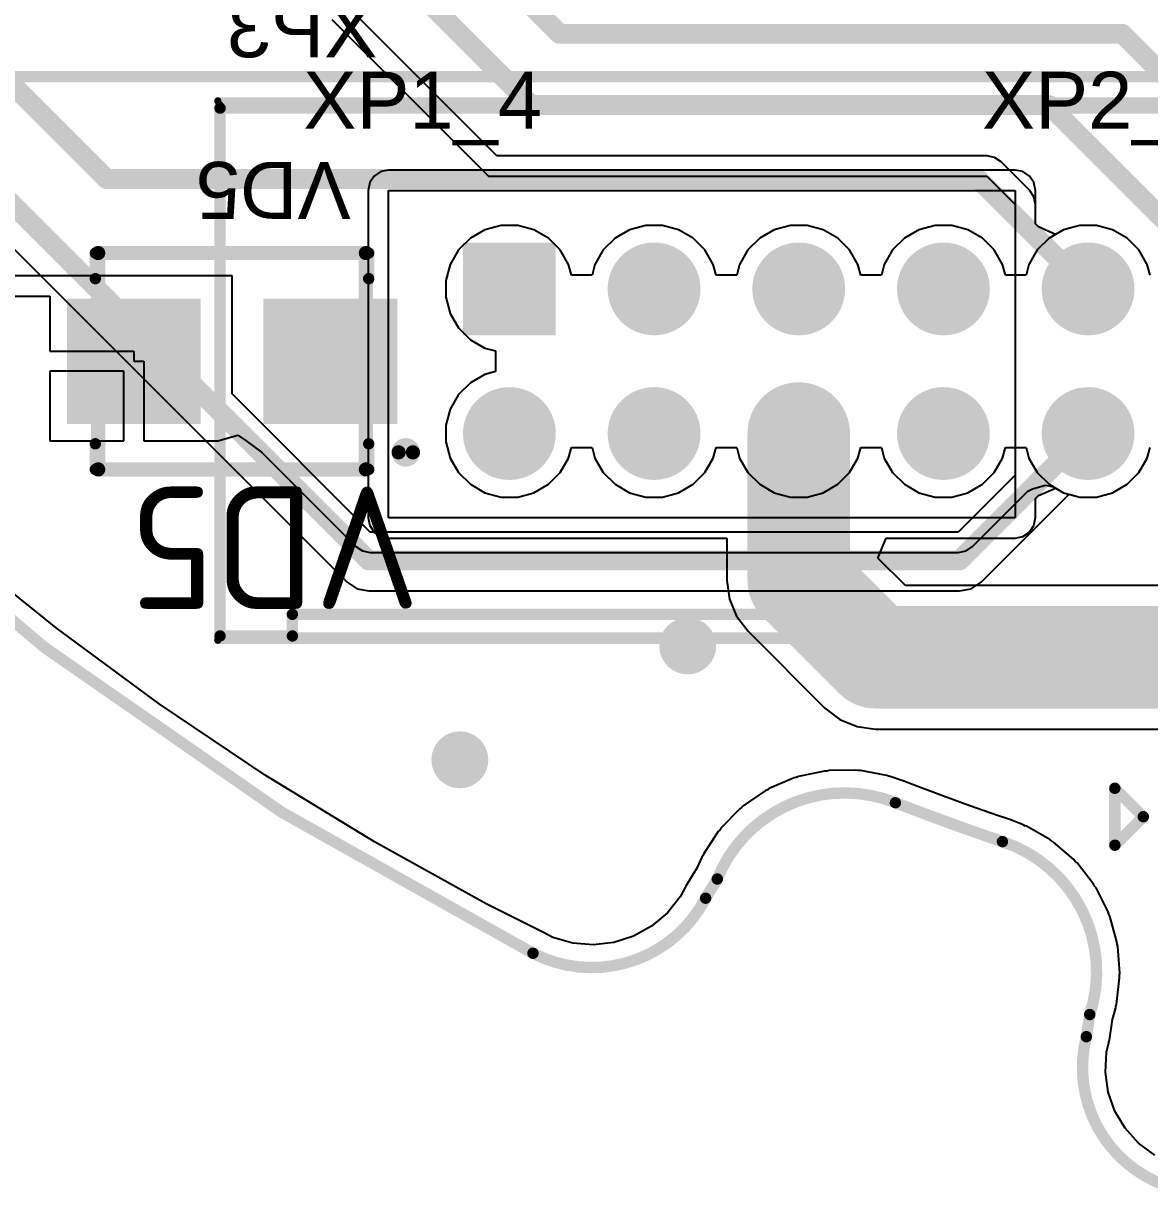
# Model space of a CAD drawing. Header units: inches. Extents: x 0 to 106, y 0 to 106.
# Drawn here: x 20.34 to 40.11, y 1.36 to 21.93 of the extents above; entities that cross this region are included whole.
import ezdxf

# ---------------------------------------------------------------- set-up
doc = ezdxf.new("R2010")
doc.units = ezdxf.units.IN
for name, color, linetype in [('Board Shape', 56, 'Continuous'), ('Bottom Layer', 5, 'Continuous'), ('Bottom Overlay', 54, 'Continuous'), ('Bottom Solder', 6, 'Continuous'), ('Layer 1', 16, 'Continuous'), ('Layer 2', 76, 'Continuous'), ('Mechanical 13', 56, 'Continuous'), ('Mechanical 15', 56, 'Continuous'), ('Multi-Layer', 9, 'Continuous'), ('Pad Holes', 156, 'Continuous'), ('Top Layer', 1, 'Continuous'), ('Top Overlay', 2, 'Continuous'), ('Top Paste', 8, 'Continuous'), ('Top Solder', 216, 'Continuous'), ('Via Holes', 16, 'Continuous')]:
    doc.layers.add(name, color=color, linetype=linetype)
doc.styles.add('Arial', font='', dxfattribs={"height": 0.2})
doc.styles.add('GOST type B', font='', dxfattribs={"height": 0.2})
doc.styles.get('Arial').set_extended_font_data('Arial')
doc.styles.get('GOST type B').set_extended_font_data('GOST type B')

# ---------------------------------------------------------------- blocks, each defined once
blk = doc.blocks.new('DCDC_SAUVC26_B_197')
at = {"layer": 'Mechanical 13'}
blk.add_lwpolyline([(35, -67, 0.2, 0.2, 0), (35, 0, 0.2, 0.2, 0)], format="xyseb", dxfattribs=at)
blk = doc.blocks.new('SMB_212')
at = {"layer": 'Top Layer'}
for points in [[(-2.85, -1.05), (-2.85, 1.05), (-0.6, 1.05), (-0.6, -1.05)], [(0.6, -1.05), (0.6, 1.05), (2.85, 1.05), (2.85, -1.05)]]:
    blk.add_hatch(color=1, dxfattribs=at).paths.add_polyline_path(points)
at = {"layer": 'Top Paste'}
for points in [[(-2.85, -1.05), (-2.85, 1.05), (-0.6, 1.05), (-0.6, -1.05)], [(0.6, -1.05), (0.6, 1.05), (2.85, 1.05), (2.85, -1.05)]]:
    blk.add_hatch(color=8, dxfattribs=at).paths.add_polyline_path(points)
at = {"layer": 'Top Solder'}
for points in [[(-2.9, -1.1), (-2.9, 1.1), (-0.55, 1.1), (-0.55, -1.1)], [(0.55, -1.1), (0.55, 1.1), (2.9, 1.1), (2.9, -1.1)]]:
    blk.add_hatch(color=216, dxfattribs=at).paths.add_polyline_path(points)
at = {"layer": 'Mechanical 13'}
for points in [[(2.35, 1.9, 0.25, 0.25, 0), (-2.35, 1.9, 0.25, 0.25, 0)], [(-2.35, 1.9, 0.25, 0.25, 0), (-2.35, -1.9, 0.25, 0.25, 0)], [(2.35, 1.9, 0.25, 0.25, 0), (2.35, -1.9, 0.25, 0.25, 0)], [(2.35, -1.9, 0.25, 0.25, 0), (-2.35, -1.9, 0.25, 0.25, 0)]]:
    blk.add_lwpolyline(points, format="xyseb", dxfattribs=at)
for points in [[(-2.412, 1.9, 0.125, 0.125, 1), (-2.288, 1.9, 0.125, 0.125, 1)], [(-2.412, 1.9, 0.125, 0.125, 1), (-2.288, 1.9, 0.125, 0.125, 1)], [(2.288, 1.9, 0.125, 0.125, 1), (2.412, 1.9, 0.125, 0.125, 1)], [(2.288, 1.9, 0.125, 0.125, 1), (2.412, 1.9, 0.125, 0.125, 1)], [(-2.412, -1.9, 0.125, 0.125, 1), (-2.288, -1.9, 0.125, 0.125, 1)], [(-2.412, -1.9, 0.125, 0.125, 1), (-2.288, -1.9, 0.125, 0.125, 1)], [(2.288, -1.9, 0.125, 0.125, 1), (2.412, -1.9, 0.125, 0.125, 1)], [(2.288, -1.9, 0.125, 0.125, 1), (2.412, -1.9, 0.125, 0.125, 1)]]:
    blk.add_lwpolyline(points, format="xyseb", close=True, dxfattribs=at)
at = {"layer": 'Top Overlay'}
for points in [[(2.4, 1.9, 0.2, 0.2, 0), (-2.4, 1.9, 0.2, 0.2, 0)], [(-2.4, 1.9, 0.2, 0.2, 0), (-2.4, 1.45, 0.2, 0.2, 0)], [(2.4, 1.9, 0.2, 0.2, 0), (2.4, 1.45, 0.2, 0.2, 0)], [(-2.4, -1.45, 0.2, 0.2, 0), (-2.4, -1.9, 0.2, 0.2, 0)], [(2.4, -1.45, 0.2, 0.2, 0), (2.4, -1.9, 0.2, 0.2, 0)], [(2.4, -1.9, 0.2, 0.2, 0), (-2.4, -1.9, 0.2, 0.2, 0)]]:
    blk.add_lwpolyline(points, format="xyseb", dxfattribs=at)
for points in [[(-2.45, 1.9, 0.1, 0.1, 1), (-2.35, 1.9, 0.1, 0.1, 1)], [(-2.45, 1.9, 0.1, 0.1, 1), (-2.35, 1.9, 0.1, 0.1, 1)], [(2.35, 1.9, 0.1, 0.1, 1), (2.45, 1.9, 0.1, 0.1, 1)], [(2.35, 1.9, 0.1, 0.1, 1), (2.45, 1.9, 0.1, 0.1, 1)], [(-2.925, 1.6, 0.25, 0.25, 1), (-3.175, 1.6, 0.25, 0.25, 1)], [(-3.238, 1.6, 0.125, 0.125, 1), (-3.113, 1.6, 0.125, 0.125, 1)], [(-2.987, 1.6, 0.125, 0.125, 1), (-2.863, 1.6, 0.125, 0.125, 1)], [(-2.45, 1.45, 0.1, 0.1, 1), (-2.35, 1.45, 0.1, 0.1, 1)], [(2.35, 1.45, 0.1, 0.1, 1), (2.45, 1.45, 0.1, 0.1, 1)], [(-2.45, -1.45, 0.1, 0.1, 1), (-2.35, -1.45, 0.1, 0.1, 1)], [(2.35, -1.45, 0.1, 0.1, 1), (2.45, -1.45, 0.1, 0.1, 1)], [(-2.45, -1.9, 0.1, 0.1, 1), (-2.35, -1.9, 0.1, 0.1, 1)], [(-2.45, -1.9, 0.1, 0.1, 1), (-2.35, -1.9, 0.1, 0.1, 1)], [(2.35, -1.9, 0.1, 0.1, 1), (2.45, -1.9, 0.1, 0.1, 1)], [(2.35, -1.9, 0.1, 0.1, 1), (2.45, -1.9, 0.1, 0.1, 1)]]:
    blk.add_lwpolyline(points, format="xyseb", close=True, dxfattribs=at)
at = {"layer": 'Mechanical 13', "style": 'GOST type B'}
blk.add_text('VD5', height=2.15, dxfattribs=at).set_placement((-3.3, 2.2))
blk = doc.blocks.new('IDC_40_M_____________B_263')
at = {"layer": 'Bottom Layer'}
blk.add_hatch(color=5, dxfattribs=at).paths.add_polyline_path([(-24.895, 2.035), (-23.365, 2.035), (-23.365, 0.505), (-24.895, 0.505)])
h = blk.add_hatch(color=5, dxfattribs=at)
edge = h.paths.add_edge_path()
edge.add_arc((-21.59, 1.27), 0.765, 0, 360)
h = blk.add_hatch(color=5, dxfattribs=at)
edge = h.paths.add_edge_path()
edge.add_arc((-19.05, 1.27), 0.765, 0, 360)
h = blk.add_hatch(color=5, dxfattribs=at)
edge = h.paths.add_edge_path()
edge.add_arc((-16.51, 1.27), 0.765, 0, 360)
h = blk.add_hatch(color=5, dxfattribs=at)
edge = h.paths.add_edge_path()
edge.add_arc((-13.97, 1.27), 0.765, 0, 360)
h = blk.add_hatch(color=5, dxfattribs=at)
edge = h.paths.add_edge_path()
edge.add_arc((-24.13, -1.27), 0.765, 0, 360)
h = blk.add_hatch(color=5, dxfattribs=at)
edge = h.paths.add_edge_path()
edge.add_arc((-21.59, -1.27), 0.765, 0, 360)
h = blk.add_hatch(color=5, dxfattribs=at)
edge = h.paths.add_edge_path()
edge.add_arc((-19.05, -1.27), 0.765, 0, 360)
h = blk.add_hatch(color=5, dxfattribs=at)
edge = h.paths.add_edge_path()
edge.add_arc((-16.51, -1.27), 0.765, 0, 360)
h = blk.add_hatch(color=5, dxfattribs=at)
edge = h.paths.add_edge_path()
edge.add_arc((-13.97, -1.27), 0.765, 0, 360)
at = {"layer": 'Bottom Solder'}
blk.add_hatch(color=6, dxfattribs=at).paths.add_polyline_path([(-24.945, 2.085), (-23.315, 2.085), (-23.315, 0.455), (-24.945, 0.455)])
h = blk.add_hatch(color=6, dxfattribs=at)
edge = h.paths.add_edge_path()
edge.add_arc((-21.59, 1.27), 0.815, 0, 360)
h = blk.add_hatch(color=6, dxfattribs=at)
edge = h.paths.add_edge_path()
edge.add_arc((-19.05, 1.27), 0.815, 0, 360)
h = blk.add_hatch(color=6, dxfattribs=at)
edge = h.paths.add_edge_path()
edge.add_arc((-16.51, 1.27), 0.815, 0, 360)
h = blk.add_hatch(color=6, dxfattribs=at)
edge = h.paths.add_edge_path()
edge.add_arc((-13.97, 1.27), 0.815, 0, 360)
h = blk.add_hatch(color=6, dxfattribs=at)
edge = h.paths.add_edge_path()
edge.add_arc((-24.13, -1.27), 0.815, 0, 360)
h = blk.add_hatch(color=6, dxfattribs=at)
edge = h.paths.add_edge_path()
edge.add_arc((-21.59, -1.27), 0.815, 0, 360)
h = blk.add_hatch(color=6, dxfattribs=at)
edge = h.paths.add_edge_path()
edge.add_arc((-19.05, -1.27), 0.815, 0, 360)
h = blk.add_hatch(color=6, dxfattribs=at)
edge = h.paths.add_edge_path()
edge.add_arc((-16.51, -1.27), 0.815, 0, 360)
h = blk.add_hatch(color=6, dxfattribs=at)
edge = h.paths.add_edge_path()
edge.add_arc((-13.97, -1.27), 0.815, 0, 360)
at = {"layer": 'Layer 1'}
h = blk.add_hatch(color=16, dxfattribs=at)
edge = h.paths.add_edge_path()
edge.add_arc((-24.13, 1.27), 0.765, 0, 360)
h = blk.add_hatch(color=16, dxfattribs=at)
edge = h.paths.add_edge_path()
edge.add_arc((-21.59, 1.27), 0.765, 0, 360)
h = blk.add_hatch(color=16, dxfattribs=at)
edge = h.paths.add_edge_path()
edge.add_arc((-19.05, 1.27), 0.765, 0, 360)
h = blk.add_hatch(color=16, dxfattribs=at)
edge = h.paths.add_edge_path()
edge.add_arc((-16.51, 1.27), 0.765, 0, 360)
h = blk.add_hatch(color=16, dxfattribs=at)
edge = h.paths.add_edge_path()
edge.add_arc((-13.97, 1.27), 0.765, 0, 360)
h = blk.add_hatch(color=16, dxfattribs=at)
edge = h.paths.add_edge_path()
edge.add_arc((-24.13, -1.27), 0.765, 0, 360)
h = blk.add_hatch(color=16, dxfattribs=at)
edge = h.paths.add_edge_path()
edge.add_arc((-21.59, -1.27), 0.765, 0, 360)
h = blk.add_hatch(color=16, dxfattribs=at)
edge = h.paths.add_edge_path()
edge.add_arc((-19.05, -1.27), 0.765, 0, 360)
h = blk.add_hatch(color=16, dxfattribs=at)
edge = h.paths.add_edge_path()
edge.add_arc((-16.51, -1.27), 0.765, 0, 360)
h = blk.add_hatch(color=16, dxfattribs=at)
edge = h.paths.add_edge_path()
edge.add_arc((-13.97, -1.27), 0.765, 0, 360)
at = {"layer": 'Layer 2'}
h = blk.add_hatch(color=76, dxfattribs=at)
edge = h.paths.add_edge_path()
edge.add_arc((-24.13, 1.27), 0.765, 0, 360)
h = blk.add_hatch(color=76, dxfattribs=at)
edge = h.paths.add_edge_path()
edge.add_arc((-21.59, 1.27), 0.765, 0, 360)
h = blk.add_hatch(color=76, dxfattribs=at)
edge = h.paths.add_edge_path()
edge.add_arc((-19.05, 1.27), 0.765, 0, 360)
h = blk.add_hatch(color=76, dxfattribs=at)
edge = h.paths.add_edge_path()
edge.add_arc((-16.51, 1.27), 0.765, 0, 360)
h = blk.add_hatch(color=76, dxfattribs=at)
edge = h.paths.add_edge_path()
edge.add_arc((-13.97, 1.27), 0.765, 0, 360)
h = blk.add_hatch(color=76, dxfattribs=at)
edge = h.paths.add_edge_path()
edge.add_arc((-24.13, -1.27), 0.765, 0, 360)
h = blk.add_hatch(color=76, dxfattribs=at)
edge = h.paths.add_edge_path()
edge.add_arc((-21.59, -1.27), 0.765, 0, 360)
h = blk.add_hatch(color=76, dxfattribs=at)
edge = h.paths.add_edge_path()
edge.add_arc((-19.05, -1.27), 0.765, 0, 360)
h = blk.add_hatch(color=76, dxfattribs=at)
edge = h.paths.add_edge_path()
edge.add_arc((-16.51, -1.27), 0.765, 0, 360)
h = blk.add_hatch(color=76, dxfattribs=at)
edge = h.paths.add_edge_path()
edge.add_arc((-13.97, -1.27), 0.765, 0, 360)
at = {"layer": 'Multi-Layer'}
h = blk.add_hatch(color=9, dxfattribs=at)
edge = h.paths.add_edge_path()
edge.add_arc((-21.59, 1.27), 0.765, 0, 360)
h = blk.add_hatch(color=9, dxfattribs=at)
edge = h.paths.add_edge_path()
edge.add_arc((-19.05, 1.27), 0.765, 0, 360)
h = blk.add_hatch(color=9, dxfattribs=at)
edge = h.paths.add_edge_path()
edge.add_arc((-16.51, 1.27), 0.765, 0, 360)
h = blk.add_hatch(color=9, dxfattribs=at)
edge = h.paths.add_edge_path()
edge.add_arc((-13.97, 1.27), 0.765, 0, 360)
h = blk.add_hatch(color=9, dxfattribs=at)
edge = h.paths.add_edge_path()
edge.add_arc((-24.13, -1.27), 0.765, 0, 360)
h = blk.add_hatch(color=9, dxfattribs=at)
edge = h.paths.add_edge_path()
edge.add_arc((-21.59, -1.27), 0.765, 0, 360)
h = blk.add_hatch(color=9, dxfattribs=at)
edge = h.paths.add_edge_path()
edge.add_arc((-19.05, -1.27), 0.765, 0, 360)
h = blk.add_hatch(color=9, dxfattribs=at)
edge = h.paths.add_edge_path()
edge.add_arc((-16.51, -1.27), 0.765, 0, 360)
h = blk.add_hatch(color=9, dxfattribs=at)
edge = h.paths.add_edge_path()
edge.add_arc((-13.97, -1.27), 0.765, 0, 360)
at = {"layer": 'Pad Holes'}
h = blk.add_hatch(color=7, dxfattribs=at)
edge = h.paths.add_edge_path()
edge.add_arc((-24.13, 1.27), 0.51, 0, 360)
h = blk.add_hatch(color=7, dxfattribs=at)
edge = h.paths.add_edge_path()
edge.add_arc((-21.59, 1.27), 0.51, 0, 360)
h = blk.add_hatch(color=7, dxfattribs=at)
edge = h.paths.add_edge_path()
edge.add_arc((-19.05, 1.27), 0.51, 0, 360)
h = blk.add_hatch(color=7, dxfattribs=at)
edge = h.paths.add_edge_path()
edge.add_arc((-16.51, 1.27), 0.51, 0, 360)
h = blk.add_hatch(color=7, dxfattribs=at)
edge = h.paths.add_edge_path()
edge.add_arc((-13.97, 1.27), 0.51, 0, 360)
h = blk.add_hatch(color=7, dxfattribs=at)
edge = h.paths.add_edge_path()
edge.add_arc((-24.13, -1.27), 0.51, 0, 360)
h = blk.add_hatch(color=7, dxfattribs=at)
edge = h.paths.add_edge_path()
edge.add_arc((-21.59, -1.27), 0.51, 0, 360)
h = blk.add_hatch(color=7, dxfattribs=at)
edge = h.paths.add_edge_path()
edge.add_arc((-19.05, -1.27), 0.51, 0, 360)
h = blk.add_hatch(color=7, dxfattribs=at)
edge = h.paths.add_edge_path()
edge.add_arc((-16.51, -1.27), 0.51, 0, 360)
h = blk.add_hatch(color=7, dxfattribs=at)
edge = h.paths.add_edge_path()
edge.add_arc((-13.97, -1.27), 0.51, 0, 360)
at = {"layer": 'Top Layer'}
blk.add_hatch(color=1, dxfattribs=at).paths.add_polyline_path([(-24.895, 2.035), (-23.365, 2.035), (-23.365, 0.505), (-24.895, 0.505)])
h = blk.add_hatch(color=1, dxfattribs=at)
edge = h.paths.add_edge_path()
edge.add_arc((-21.59, 1.27), 0.765, 0, 360)
h = blk.add_hatch(color=1, dxfattribs=at)
edge = h.paths.add_edge_path()
edge.add_arc((-19.05, 1.27), 0.765, 0, 360)
h = blk.add_hatch(color=1, dxfattribs=at)
edge = h.paths.add_edge_path()
edge.add_arc((-16.51, 1.27), 0.765, 0, 360)
h = blk.add_hatch(color=1, dxfattribs=at)
edge = h.paths.add_edge_path()
edge.add_arc((-13.97, 1.27), 0.765, 0, 360)
h = blk.add_hatch(color=1, dxfattribs=at)
edge = h.paths.add_edge_path()
edge.add_arc((-24.13, -1.27), 0.765, 0, 360)
h = blk.add_hatch(color=1, dxfattribs=at)
edge = h.paths.add_edge_path()
edge.add_arc((-21.59, -1.27), 0.765, 0, 360)
h = blk.add_hatch(color=1, dxfattribs=at)
edge = h.paths.add_edge_path()
edge.add_arc((-19.05, -1.27), 0.765, 0, 360)
h = blk.add_hatch(color=1, dxfattribs=at)
edge = h.paths.add_edge_path()
edge.add_arc((-16.51, -1.27), 0.765, 0, 360)
h = blk.add_hatch(color=1, dxfattribs=at)
edge = h.paths.add_edge_path()
edge.add_arc((-13.97, -1.27), 0.765, 0, 360)
at = {"layer": 'Top Solder'}
blk.add_hatch(color=216, dxfattribs=at).paths.add_polyline_path([(-24.945, 2.085), (-23.315, 2.085), (-23.315, 0.455), (-24.945, 0.455)])
h = blk.add_hatch(color=216, dxfattribs=at)
edge = h.paths.add_edge_path()
edge.add_arc((-21.59, 1.27), 0.815, 0, 360)
h = blk.add_hatch(color=216, dxfattribs=at)
edge = h.paths.add_edge_path()
edge.add_arc((-19.05, 1.27), 0.815, 0, 360)
h = blk.add_hatch(color=216, dxfattribs=at)
edge = h.paths.add_edge_path()
edge.add_arc((-16.51, 1.27), 0.815, 0, 360)
h = blk.add_hatch(color=216, dxfattribs=at)
edge = h.paths.add_edge_path()
edge.add_arc((-13.97, 1.27), 0.815, 0, 360)
h = blk.add_hatch(color=216, dxfattribs=at)
edge = h.paths.add_edge_path()
edge.add_arc((-24.13, -1.27), 0.815, 0, 360)
h = blk.add_hatch(color=216, dxfattribs=at)
edge = h.paths.add_edge_path()
edge.add_arc((-21.59, -1.27), 0.815, 0, 360)
h = blk.add_hatch(color=216, dxfattribs=at)
edge = h.paths.add_edge_path()
edge.add_arc((-19.05, -1.27), 0.815, 0, 360)
h = blk.add_hatch(color=216, dxfattribs=at)
edge = h.paths.add_edge_path()
edge.add_arc((-16.51, -1.27), 0.815, 0, 360)
h = blk.add_hatch(color=216, dxfattribs=at)
edge = h.paths.add_edge_path()
edge.add_arc((-13.97, -1.27), 0.815, 0, 360)
at = {"layer": 'Bottom Overlay'}
for points in [[(-29.21, 4.445, 0.2, 0.2, 0), (29.21, 4.445, 0.2, 0.2, 0)], [(-29.21, -4.825, 0.2, 0.2, 0), (-29.21, 4.445, 0.2, 0.2, 0)], [(-27.94, -4.825, 0.2, 0.2, 0), (-27.94, -4.445, 0.2, 0.2, 0)], [(-27.94, -4.445, 0.2, 0.2, 0), (-1.27, -4.445, 0.2, 0.2, 0)], [(-29.21, -4.825, 0.2, 0.2, 0), (-27.94, -4.825, 0.2, 0.2, 0)]]:
    blk.add_lwpolyline(points, format="xyseb", dxfattribs=at)
for points in [[(-29.26, 4.445, 0.1, 0.1, 1), (-29.16, 4.445, 0.1, 0.1, 1)], [(-29.26, 4.445, 0.1, 0.1, 1), (-29.16, 4.445, 0.1, 0.1, 1)], [(-27.99, -4.445, 0.1, 0.1, 1), (-27.89, -4.445, 0.1, 0.1, 1)], [(-27.99, -4.445, 0.1, 0.1, 1), (-27.89, -4.445, 0.1, 0.1, 1)], [(-29.26, -4.825, 0.1, 0.1, 1), (-29.16, -4.825, 0.1, 0.1, 1)], [(-29.26, -4.825, 0.1, 0.1, 1), (-29.16, -4.825, 0.1, 0.1, 1)], [(-27.99, -4.825, 0.1, 0.1, 1), (-27.89, -4.825, 0.1, 0.1, 1)], [(-27.99, -4.825, 0.1, 0.1, 1), (-27.89, -4.825, 0.1, 0.1, 1)]]:
    blk.add_lwpolyline(points, format="xyseb", close=True, dxfattribs=at)
at = {"layer": 'Mechanical 13'}
for points in [[(-29.21, -4.826, 0.127, 0.127, 0), (-29.21, 4.5, 0.127, 0.127, 0)], [(-29.21, 4.5, 0.127, 0.127, 0), (29.25, 4.5, 0.127, 0.127, 0)], [(-29.21, -4.826, 0.127, 0.127, 0), (29.25, -4.826, 0.127, 0.127, 0)]]:
    blk.add_lwpolyline(points, format="xyseb", dxfattribs=at)
for points in [[(-29.242, 4.5, 0.0635, 0.0635, 1), (-29.178, 4.5, 0.0635, 0.0635, 1)], [(-29.242, 4.5, 0.0635, 0.0635, 1), (-29.178, 4.5, 0.0635, 0.0635, 1)], [(-29.242, -4.826, 0.0635, 0.0635, 1), (-29.178, -4.826, 0.0635, 0.0635, 1)], [(-29.242, -4.826, 0.0635, 0.0635, 1), (-29.178, -4.826, 0.0635, 0.0635, 1)]]:
    blk.add_lwpolyline(points, format="xyseb", close=True, dxfattribs=at)
at = {"layer": 'Mechanical 15'}
for points in [[(-29.25, 4.572, 0.127, 0.127, 0), (29.25, 4.572, 0.127, 0.127, 0)], [(-29.25, -4.9, 0.127, 0.127, 0), (-29.25, 4.572, 0.127, 0.127, 0)], [(-29.25, -4.9, 0.127, 0.127, 0), (29.25, -4.9, 0.127, 0.127, 0)]]:
    blk.add_lwpolyline(points, format="xyseb", dxfattribs=at)
for points in [[(-29.282, 4.572, 0.0635, 0.0635, 1), (-29.218, 4.572, 0.0635, 0.0635, 1)], [(-29.282, 4.572, 0.0635, 0.0635, 1), (-29.218, 4.572, 0.0635, 0.0635, 1)], [(-29.282, -4.9, 0.0635, 0.0635, 1), (-29.218, -4.9, 0.0635, 0.0635, 1)], [(-29.282, -4.9, 0.0635, 0.0635, 1), (-29.218, -4.9, 0.0635, 0.0635, 1)]]:
    blk.add_lwpolyline(points, format="xyseb", close=True, dxfattribs=at)

msp = doc.modelspace()

# ---------------------------------------------------------------- hatches: boundary and pattern name
at = {"layer": 'Bottom Layer'}
h = msp.add_hatch(color=5, dxfattribs=at)
edge = h.paths.add_edge_path()
edge.add_arc((32, 11), 0.5, 0, 360)
h = msp.add_hatch(color=5, dxfattribs=at)
edge = h.paths.add_edge_path()
edge.add_arc((28, 9), 0.5, 0, 360)
at = {"layer": 'Layer 1'}
h = msp.add_hatch(color=16, dxfattribs=at)
edge = h.paths.add_edge_path()
edge.add_arc((32, 11), 0.5, 0, 360)
h = msp.add_hatch(color=16, dxfattribs=at)
edge = h.paths.add_edge_path()
edge.add_arc((28, 9), 0.5, 0, 360)
at = {"layer": 'Layer 2'}
h = msp.add_hatch(color=76, dxfattribs=at)
edge = h.paths.add_edge_path()
edge.add_arc((32, 11), 0.5, 0, 360)
h = msp.add_hatch(color=76, dxfattribs=at)
edge = h.paths.add_edge_path()
edge.add_arc((28, 9), 0.5, 0, 360)
at = {"layer": 'Top Layer'}
h = msp.add_hatch(color=1, dxfattribs=at)
edge = h.paths.add_edge_path()
edge.add_arc((32, 11), 0.5, 0, 360)
h = msp.add_hatch(color=1, dxfattribs=at)
edge = h.paths.add_edge_path()
edge.add_arc((28, 9), 0.5, 0, 360)
at = {"layer": 'Via Holes'}
h = msp.add_hatch(color=7, dxfattribs=at)
edge = h.paths.add_edge_path()
edge.add_arc((32, 11), 0.25, 0, 360)
h = msp.add_hatch(color=7, dxfattribs=at)
edge = h.paths.add_edge_path()
edge.add_arc((28, 9), 0.25, 0, 360)

# ---------------------------------------------------------------- linework, layer by layer
at = {"layer": 'Board Shape'}
for points in [[(29.284, 5.602, 0.2, 0.2, -0.680615), (37.984, 103.828, 0.2, 0.2, 0)], [(32.52, 6.906, 0.2, 0.2, -0.414214), (35.647, 8.246, 0.2, 0.2, 0)], [(37.526, 7.563, 0.2, 0.2, -0.010416), (35.647, 8.246, 0.2, 0.2, 0)], [(37.526, 7.563, 0.2, 0.2, -0.414213), (39.059, 4.526, 0.2, 0.2, 0)], [(32.315, 6.569, 0.2, 0.2, 0), (32.52, 6.906, 0.2, 0.2, 0)], [(32.315, 6.569, 0.2, 0.2, -0.414214), (29.284, 5.602, 0.2, 0.2, 0)], [(39, 4.137, 0.2, 0.2, 0), (39.059, 4.526, 0.2, 0.2, 0)], [(40.588, 1.464, 0.2, 0.2, -0.414214), (39, 4.137, 0.2, 0.2, 0)]]:
    msp.add_lwpolyline(points, format="xyseb", dxfattribs=at)
for points in [[(35.597, 8.246, 0.1, 0.1, 1), (35.697, 8.246, 0.1, 0.1, 1)], [(35.597, 8.246, 0.1, 0.1, 1), (35.697, 8.246, 0.1, 0.1, 1)], [(37.476, 7.563, 0.1, 0.1, 1), (37.576, 7.563, 0.1, 0.1, 1)], [(37.476, 7.563, 0.1, 0.1, 1), (37.576, 7.563, 0.1, 0.1, 1)], [(32.47, 6.906, 0.1, 0.1, 1), (32.57, 6.906, 0.1, 0.1, 1)], [(32.47, 6.906, 0.1, 0.1, 1), (32.57, 6.906, 0.1, 0.1, 1)], [(32.265, 6.569, 0.1, 0.1, 1), (32.365, 6.569, 0.1, 0.1, 1)], [(32.265, 6.569, 0.1, 0.1, 1), (32.365, 6.569, 0.1, 0.1, 1)], [(29.234, 5.602, 0.1, 0.1, 1), (29.334, 5.602, 0.1, 0.1, 1)], [(29.234, 5.602, 0.1, 0.1, 1), (29.334, 5.602, 0.1, 0.1, 1)], [(39.009, 4.526, 0.1, 0.1, 1), (39.109, 4.526, 0.1, 0.1, 1)], [(39.009, 4.526, 0.1, 0.1, 1), (39.109, 4.526, 0.1, 0.1, 1)], [(38.95, 4.137, 0.1, 0.1, 1), (39.05, 4.137, 0.1, 0.1, 1)], [(38.95, 4.137, 0.1, 0.1, 1), (39.05, 4.137, 0.1, 0.1, 1)]]:
    msp.add_lwpolyline(points, format="xyseb", close=True, dxfattribs=at)
at = {"layer": 'Bottom Layer'}
for p, q in [((26.75, 19.357), (26.613, 19.33)), ((37.75, 19.357), (26.75, 19.357)), ((37.887, 19.33), (37.75, 19.357)), ((26.42, 19.137), (26.393, 19)), ((26.498, 19.252), (26.42, 19.137)), ((26.613, 19.33), (26.498, 19.252)), ((38.002, 19.252), (37.887, 19.33)), ((38.08, 19.137), (38.002, 19.252)), ((38.107, 19), (38.08, 19.137)), ((26.393, 19), (26.393, 13.25)), ((26.75, 13.25), (26.75, 19)), ((26.75, 19), (37.75, 19)), ((37.75, 19), (37.75, 13.25)), ((38.107, 18.413), (38.107, 19)), ((38.158, 18.36), (38.107, 18.413)), ((38.457, 18.227), (38.158, 18.36)), ((38.6, 18.309), (38.457, 18.227)), ((38.883, 18.385), (38.6, 18.309)), ((39.177, 18.385), (38.883, 18.385)), ((39.46, 18.309), (39.177, 18.385)), ((39.715, 18.162), (39.46, 18.309)), ((39.922, 17.955), (39.715, 18.162)), ((40.069, 17.7), (39.922, 17.955)), ((40.119, 17.514), (40.069, 17.7)), ((40.069, 14.3), (40.119, 14.486)), ((39.922, 14.045), (40.069, 14.3)), ((39.715, 13.838), (39.922, 14.045)), ((39.46, 13.691), (39.715, 13.838)), ((38.107, 13.587), (38.158, 13.64)), ((38.107, 13.25), (38.107, 13.587)), ((38.158, 13.64), (38.457, 13.773)), ((38.457, 13.773), (38.6, 13.691)), ((38.6, 13.691), (38.883, 13.615)), ((38.883, 13.615), (39.177, 13.615)), ((39.177, 13.615), (39.46, 13.691)), ((26.393, 13.25), (26.42, 13.113)), ((37.75, 13.25), (26.75, 13.25)), ((38.08, 13.113), (38.107, 13.25)), ((26.42, 13.113), (26.498, 12.998)), ((26.498, 12.998), (26.613, 12.92)), ((37.887, 12.92), (38.002, 12.998)), ((38.002, 12.998), (38.08, 13.113)), ((26.613, 12.92), (26.75, 12.893)), ((26.75, 12.893), (32.689, 12.893)), ((32.689, 12.893), (32.689, 12.15)), ((35.34, 12.543), (35.485, 12.893)), ((35.485, 12.893), (37.75, 12.893)), ((37.75, 12.893), (37.887, 12.92)), ((20.913, 11.315), (19.163, 12.723)), ((35.822, 12.061), (35.34, 12.543)), ((32.689, 12.15), (32.732, 11.824)), ((79.478, 12.061), (35.822, 12.061)), ((32.732, 11.824), (32.858, 11.52)), ((32.858, 11.52), (33.059, 11.258)), ((22.721, 9.984), (20.913, 11.315)), ((33.059, 11.258), (34.408, 9.908)), ((24.584, 8.731), (22.721, 9.984)), ((34.408, 9.908), (34.67, 9.708)), ((34.67, 9.708), (34.974, 9.582)), ((34.974, 9.582), (35.3, 9.539)), ((35.3, 9.539), (80, 9.539)), ((26.499, 7.559), (24.584, 8.731)), ((33.867, 8.681), (33.433, 8.495)), ((33.906, 8.689), (33.867, 8.681)), ((33.943, 8.705), (33.906, 8.689)), ((34.404, 8.803), (33.943, 8.705)), ((34.444, 8.803), (34.404, 8.803)), ((34.484, 8.812), (34.444, 8.803)), ((34.955, 8.817), (34.484, 8.812)), ((34.995, 8.81), (34.955, 8.817)), ((35.035, 8.81), (34.995, 8.81)), ((35.498, 8.724), (35.035, 8.81)), ((35.527, 8.713), (35.498, 8.724)), ((35.556, 8.709), (35.527, 8.713)), ((35.78, 8.632), (35.556, 8.709)), ((33.363, 8.456), (32.974, 8.19)), ((33.4, 8.472), (33.363, 8.456)), ((33.433, 8.495), (33.4, 8.472)), ((35.787, 8.628), (35.78, 8.632)), ((35.795, 8.627), (35.787, 8.628)), ((36.025, 8.537), (35.795, 8.627)), ((36.49, 8.363), (36.025, 8.537)), ((36.956, 8.193), (36.49, 8.363)), ((32.913, 8.138), (32.584, 7.801)), ((32.946, 8.161), (32.913, 8.138)), ((32.974, 8.19), (32.946, 8.161)), ((37.423, 8.029), (36.956, 8.193)), ((37.658, 7.949), (37.423, 8.029)), ((37.664, 7.945), (37.658, 7.949)), ((37.672, 7.943), (37.664, 7.945)), ((37.893, 7.859), (37.672, 7.943)), ((37.918, 7.842), (37.893, 7.859)), ((37.947, 7.833), (37.918, 7.842)), ((38.358, 7.601), (37.947, 7.833)), ((32.534, 7.738), (32.277, 7.343)), ((32.562, 7.767), (32.534, 7.738)), ((32.584, 7.801), (32.562, 7.767)), ((28.462, 6.469), (26.499, 7.559)), ((38.388, 7.575), (38.358, 7.601)), ((38.423, 7.555), (38.388, 7.575)), ((38.78, 7.248), (38.423, 7.555)), ((32.248, 7.29), (32.16, 7.098)), ((32.265, 7.315), (32.248, 7.29)), ((32.277, 7.343), (32.265, 7.315)), ((38.805, 7.216), (38.78, 7.248)), ((38.836, 7.19), (38.805, 7.216)), ((32.16, 7.098), (31.967, 6.781)), ((39.126, 6.818), (38.836, 7.19)), ((39.144, 6.783), (39.126, 6.818)), ((31.869, 6.595), (31.643, 6.311)), ((31.953, 6.756), (31.869, 6.595)), ((31.962, 6.768), (31.953, 6.756)), ((31.967, 6.781), (31.962, 6.768)), ((39.169, 6.751), (39.144, 6.783)), ((39.381, 6.33), (39.169, 6.751)), ((29.466, 5.967), (28.462, 6.469)), ((31.643, 6.311), (31.366, 6.077)), ((39.392, 6.291), (39.381, 6.33)), ((39.41, 6.255), (39.392, 6.291)), ((39.537, 5.801), (39.41, 6.255)), ((29.468, 5.965), (29.466, 5.967)), ((29.471, 5.965), (29.468, 5.965)), ((31.366, 6.077), (31.048, 5.902)), ((29.632, 5.881), (29.471, 5.965)), ((29.981, 5.781), (29.632, 5.881)), ((30.342, 5.751), (29.981, 5.781)), ((30.703, 5.791), (30.342, 5.751)), ((31.048, 5.902), (30.703, 5.791)), ((39.54, 5.761), (39.537, 5.801)), ((39.55, 5.722), (39.54, 5.761)), ((39.586, 5.252), (39.55, 5.722)), ((39.527, 4.704), (39.584, 5.172)), ((39.581, 5.212), (39.586, 5.252)), ((39.584, 5.172), (39.581, 5.212)), ((39.459, 4.441), (39.515, 4.645)), ((39.515, 4.645), (39.517, 4.676)), ((39.517, 4.676), (39.527, 4.704)), ((39.403, 4.075), (39.459, 4.441)), ((39.352, 3.865), (39.395, 4.036)), ((39.395, 4.036), (39.396, 4.056)), ((39.396, 4.056), (39.403, 4.075)), ((39.333, 3.513), (39.352, 3.865)), ((39.383, 3.164), (39.333, 3.513)), ((39.501, 2.831), (39.383, 3.164)), ((39.681, 2.528), (39.501, 2.831)), ((39.917, 2.266), (39.681, 2.528)), ((40.2, 2.055), (39.917, 2.266))]:
    msp.add_line(p, q, dxfattribs=at)
for points in [[(33.95, 12.15, 1.8, 1.8, 0), (33.95, 14.73, 1.8, 1.8, 0)], [(33.95, 12.15, 1.8, 1.8, 0), (35.3, 10.8, 1.8, 1.8, 0)], [(35.3, 10.8, 1.8, 1.8, 0), (80, 10.8, 1.8, 1.8, 0)]]:
    msp.add_lwpolyline(points, format="xyseb", dxfattribs=at)
for points in [[(33.5, 14.73, 0.9, 0.9, 1), (34.4, 14.73, 0.9, 0.9, 1)], [(33.5, 12.15, 0.9, 0.9, 1), (34.4, 12.15, 0.9, 0.9, 1)], [(33.5, 12.15, 0.9, 0.9, 1), (34.4, 12.15, 0.9, 0.9, 1)], [(34.85, 10.8, 0.9, 0.9, 1), (35.75, 10.8, 0.9, 0.9, 1)], [(34.85, 10.8, 0.9, 0.9, 1), (35.75, 10.8, 0.9, 0.9, 1)]]:
    msp.add_lwpolyline(points, format="xyseb", close=True, dxfattribs=at)
at = {"layer": 'Layer 1'}
for p, q in [((11.722, 26.421), (26.021, 12.121)), ((40.069, 14.3), (40.119, 14.486)), ((39.922, 14.045), (40.069, 14.3)), ((39.715, 13.838), (39.922, 14.045)), ((39.46, 13.691), (39.715, 13.838)), ((37.151, 12.121), (38.695, 13.665)), ((38.695, 13.665), (38.883, 13.615)), ((38.883, 13.615), (39.177, 13.615)), ((39.177, 13.615), (39.46, 13.691)), ((20.913, 11.315), (19.163, 12.723)), ((26.021, 12.121), (26.195, 12.005)), ((26.195, 12.005), (26.4, 11.965)), ((26.4, 11.965), (36.773, 11.965)), ((36.773, 11.965), (36.978, 12.005)), ((36.978, 12.005), (37.151, 12.121)), ((22.721, 9.984), (20.913, 11.315)), ((24.584, 8.731), (22.721, 9.984)), ((26.499, 7.559), (24.584, 8.731)), ((33.867, 8.681), (33.433, 8.495)), ((33.906, 8.689), (33.867, 8.681)), ((33.943, 8.705), (33.906, 8.689)), ((34.404, 8.803), (33.943, 8.705)), ((34.444, 8.803), (34.404, 8.803)), ((34.484, 8.812), (34.444, 8.803)), ((34.955, 8.817), (34.484, 8.812)), ((34.995, 8.81), (34.955, 8.817)), ((35.035, 8.81), (34.995, 8.81)), ((35.498, 8.724), (35.035, 8.81)), ((35.527, 8.713), (35.498, 8.724)), ((35.556, 8.709), (35.527, 8.713)), ((35.78, 8.632), (35.556, 8.709)), ((33.363, 8.456), (32.974, 8.19)), ((33.4, 8.472), (33.363, 8.456)), ((33.433, 8.495), (33.4, 8.472)), ((35.787, 8.628), (35.78, 8.632)), ((35.795, 8.627), (35.787, 8.628)), ((36.025, 8.537), (35.795, 8.627)), ((36.49, 8.363), (36.025, 8.537)), ((36.956, 8.193), (36.49, 8.363)), ((32.913, 8.138), (32.584, 7.801)), ((32.946, 8.161), (32.913, 8.138)), ((32.974, 8.19), (32.946, 8.161)), ((37.423, 8.029), (36.956, 8.193)), ((37.658, 7.949), (37.423, 8.029)), ((37.664, 7.945), (37.658, 7.949)), ((37.672, 7.943), (37.664, 7.945)), ((37.893, 7.859), (37.672, 7.943)), ((37.918, 7.842), (37.893, 7.859)), ((37.947, 7.833), (37.918, 7.842)), ((38.358, 7.601), (37.947, 7.833)), ((32.534, 7.738), (32.277, 7.343)), ((32.562, 7.767), (32.534, 7.738)), ((32.584, 7.801), (32.562, 7.767)), ((28.462, 6.469), (26.499, 7.559)), ((38.388, 7.575), (38.358, 7.601)), ((38.423, 7.555), (38.388, 7.575)), ((38.78, 7.248), (38.423, 7.555)), ((32.248, 7.29), (32.16, 7.098)), ((32.265, 7.315), (32.248, 7.29)), ((32.277, 7.343), (32.265, 7.315)), ((38.805, 7.216), (38.78, 7.248)), ((38.836, 7.19), (38.805, 7.216)), ((32.16, 7.098), (31.967, 6.781)), ((39.126, 6.818), (38.836, 7.19)), ((39.144, 6.783), (39.126, 6.818)), ((31.869, 6.595), (31.643, 6.311)), ((31.953, 6.756), (31.869, 6.595)), ((31.962, 6.768), (31.953, 6.756)), ((31.967, 6.781), (31.962, 6.768)), ((39.169, 6.751), (39.144, 6.783)), ((39.381, 6.33), (39.169, 6.751)), ((29.466, 5.967), (28.462, 6.469)), ((31.643, 6.311), (31.366, 6.077)), ((39.392, 6.291), (39.381, 6.33)), ((39.41, 6.255), (39.392, 6.291)), ((39.537, 5.801), (39.41, 6.255)), ((29.468, 5.965), (29.466, 5.967)), ((29.471, 5.965), (29.468, 5.965)), ((31.366, 6.077), (31.048, 5.902)), ((29.632, 5.881), (29.471, 5.965)), ((29.981, 5.781), (29.632, 5.881)), ((30.342, 5.751), (29.981, 5.781)), ((30.703, 5.791), (30.342, 5.751)), ((31.048, 5.902), (30.703, 5.791)), ((39.54, 5.761), (39.537, 5.801)), ((39.55, 5.722), (39.54, 5.761)), ((39.586, 5.252), (39.55, 5.722)), ((39.527, 4.704), (39.584, 5.172)), ((39.581, 5.212), (39.586, 5.252)), ((39.584, 5.172), (39.581, 5.212)), ((39.459, 4.441), (39.515, 4.645)), ((39.515, 4.645), (39.517, 4.676)), ((39.517, 4.676), (39.527, 4.704)), ((39.403, 4.075), (39.459, 4.441)), ((39.352, 3.865), (39.395, 4.036)), ((39.395, 4.036), (39.396, 4.056)), ((39.396, 4.056), (39.403, 4.075)), ((39.333, 3.513), (39.352, 3.865)), ((39.383, 3.164), (39.333, 3.513)), ((39.501, 2.831), (39.383, 3.164)), ((39.681, 2.528), (39.501, 2.831)), ((39.917, 2.266), (39.681, 2.528)), ((40.2, 2.055), (39.917, 2.266))]:
    msp.add_line(p, q, dxfattribs=at)
for points in [[(21.25, 30.25, 0.35, 0.35, 0), (29.75, 21.75, 0.35, 0.35, 0)], [(20.75, 29, 0.35, 0.35, 0), (29.25, 20.5, 0.35, 0.35, 0)], [(13.2, 27.8, 0.35, 0.35, 0), (21.8, 19.2, 0.35, 0.35, 0)], [(12.1, 26.8, 0.35, 0.35, 0), (26.4, 12.5, 0.35, 0.35, 0)], [(29.75, 21.75, 0.35, 0.35, 0), (39.63, 21.75, 0.35, 0.35, 0)], [(39.63, 21.75, 0.35, 0.35, 0), (44.11, 17.27, 0.35, 0.35, 0)], [(29.25, 20.5, 0.35, 0.35, 0), (38.34, 20.5, 0.35, 0.35, 0)], [(38.34, 20.5, 0.35, 0.35, 0), (41.57, 17.27, 0.35, 0.35, 0)], [(21.8, 19.2, 0.35, 0.35, 0), (37.1, 19.2, 0.35, 0.35, 0)], [(37.1, 19.2, 0.35, 0.35, 0), (39.03, 17.27, 0.35, 0.35, 0)], [(36.773, 12.5, 0.35, 0.35, 0), (39.003, 14.73, 0.35, 0.35, 0)], [(26.4, 12.5, 0.35, 0.35, 0), (36.773, 12.5, 0.35, 0.35, 0)]]:
    msp.add_lwpolyline(points, format="xyseb", dxfattribs=at)
for points in [[(29.662, 21.75, 0.175, 0.175, 1), (29.837, 21.75, 0.175, 0.175, 1)], [(29.662, 21.75, 0.175, 0.175, 1), (29.837, 21.75, 0.175, 0.175, 1)], [(39.543, 21.75, 0.175, 0.175, 1), (39.718, 21.75, 0.175, 0.175, 1)], [(39.543, 21.75, 0.175, 0.175, 1), (39.718, 21.75, 0.175, 0.175, 1)], [(29.163, 20.5, 0.175, 0.175, 1), (29.338, 20.5, 0.175, 0.175, 1)], [(29.163, 20.5, 0.175, 0.175, 1), (29.338, 20.5, 0.175, 0.175, 1)], [(38.253, 20.5, 0.175, 0.175, 1), (38.428, 20.5, 0.175, 0.175, 1)], [(38.253, 20.5, 0.175, 0.175, 1), (38.428, 20.5, 0.175, 0.175, 1)], [(21.712, 19.2, 0.175, 0.175, 1), (21.888, 19.2, 0.175, 0.175, 1)], [(21.712, 19.2, 0.175, 0.175, 1), (21.888, 19.2, 0.175, 0.175, 1)], [(37.013, 19.2, 0.175, 0.175, 1), (37.188, 19.2, 0.175, 0.175, 1)], [(37.013, 19.2, 0.175, 0.175, 1), (37.188, 19.2, 0.175, 0.175, 1)], [(38.943, 17.27, 0.175, 0.175, 1), (39.118, 17.27, 0.175, 0.175, 1)], [(38.915, 14.73, 0.175, 0.175, 1), (39.09, 14.73, 0.175, 0.175, 1)], [(26.313, 12.5, 0.175, 0.175, 1), (26.488, 12.5, 0.175, 0.175, 1)], [(26.313, 12.5, 0.175, 0.175, 1), (26.488, 12.5, 0.175, 0.175, 1)], [(36.685, 12.5, 0.175, 0.175, 1), (36.86, 12.5, 0.175, 0.175, 1)], [(36.685, 12.5, 0.175, 0.175, 1), (36.86, 12.5, 0.175, 0.175, 1)]]:
    msp.add_lwpolyline(points, format="xyseb", close=True, dxfattribs=at)
at = {"layer": 'Layer 2'}
for p, q in [((28.44, 18.309), (28.185, 18.162)), ((28.723, 18.385), (28.44, 18.309)), ((29.017, 18.385), (28.723, 18.385)), ((29.3, 18.309), (29.017, 18.385)), ((29.555, 18.162), (29.3, 18.309)), ((30.98, 18.309), (30.725, 18.162)), ((31.263, 18.385), (30.98, 18.309)), ((31.557, 18.385), (31.263, 18.385)), ((31.84, 18.309), (31.557, 18.385)), ((32.095, 18.162), (31.84, 18.309)), ((33.52, 18.309), (33.265, 18.162)), ((33.803, 18.385), (33.52, 18.309)), ((34.097, 18.385), (33.803, 18.385)), ((34.38, 18.309), (34.097, 18.385)), ((34.635, 18.162), (34.38, 18.309)), ((36.06, 18.309), (35.805, 18.162)), ((36.343, 18.385), (36.06, 18.309)), ((36.637, 18.385), (36.343, 18.385)), ((36.92, 18.309), (36.637, 18.385)), ((37.175, 18.162), (36.92, 18.309)), ((38.6, 18.309), (38.345, 18.162)), ((38.883, 18.385), (38.6, 18.309)), ((39.177, 18.385), (38.883, 18.385)), ((39.46, 18.309), (39.177, 18.385)), ((39.715, 18.162), (39.46, 18.309)), ((28.185, 18.162), (27.978, 17.955)), ((29.762, 17.955), (29.555, 18.162)), ((30.725, 18.162), (30.518, 17.955)), ((32.302, 17.955), (32.095, 18.162)), ((33.265, 18.162), (33.058, 17.955)), ((34.842, 17.955), (34.635, 18.162)), ((35.805, 18.162), (35.598, 17.955)), ((37.382, 17.955), (37.175, 18.162)), ((38.345, 18.162), (38.138, 17.955)), ((39.922, 17.955), (39.715, 18.162)), ((27.978, 17.955), (27.831, 17.7)), ((29.909, 17.7), (29.762, 17.955)), ((30.518, 17.955), (30.371, 17.7)), ((32.449, 17.7), (32.302, 17.955)), ((33.058, 17.955), (32.911, 17.7)), ((34.989, 17.7), (34.842, 17.955)), ((35.598, 17.955), (35.451, 17.7)), ((37.529, 17.7), (37.382, 17.955)), ((38.138, 17.955), (37.991, 17.7)), ((40.069, 17.7), (39.922, 17.955)), ((27.831, 17.7), (27.755, 17.417)), ((29.959, 17.514), (29.909, 17.7)), ((30.371, 17.7), (30.321, 17.514)), ((32.499, 17.514), (32.449, 17.7)), ((32.911, 17.7), (32.861, 17.514)), ((35.039, 17.514), (34.989, 17.7)), ((35.451, 17.7), (35.401, 17.514)), ((37.579, 17.514), (37.529, 17.7)), ((37.991, 17.7), (37.941, 17.514)), ((40.119, 17.514), (40.069, 17.7)), ((30.321, 17.514), (29.959, 17.514)), ((32.861, 17.514), (32.499, 17.514)), ((35.401, 17.514), (35.039, 17.514)), ((37.941, 17.514), (37.579, 17.514)), ((27.755, 17.417), (27.755, 17.123)), ((27.755, 17.123), (27.831, 16.84)), ((27.831, 16.84), (27.978, 16.585)), ((27.978, 16.585), (28.185, 16.378)), ((28.185, 16.378), (28.44, 16.231)), ((28.44, 16.231), (28.626, 16.181)), ((28.626, 16.181), (28.626, 15.819)), ((28.44, 15.769), (28.185, 15.622)), ((28.626, 15.819), (28.44, 15.769)), ((28.185, 15.622), (27.978, 15.415)), ((27.978, 15.415), (27.831, 15.16)), ((27.831, 15.16), (27.755, 14.877)), ((27.755, 14.877), (27.755, 14.583)), ((27.755, 14.583), (27.831, 14.3)), ((29.909, 14.3), (29.959, 14.486)), ((29.959, 14.486), (30.321, 14.486)), ((30.321, 14.486), (30.371, 14.3)), ((32.449, 14.3), (32.499, 14.486)), ((32.499, 14.486), (32.861, 14.486)), ((32.861, 14.486), (32.911, 14.3)), ((34.989, 14.3), (35.039, 14.486)), ((35.039, 14.486), (35.401, 14.486)), ((35.401, 14.486), (35.451, 14.3)), ((37.529, 14.3), (37.579, 14.486)), ((37.579, 14.486), (37.941, 14.486)), ((37.941, 14.486), (37.991, 14.3)), ((40.069, 14.3), (40.119, 14.486)), ((27.831, 14.3), (27.978, 14.045)), ((29.762, 14.045), (29.909, 14.3)), ((30.371, 14.3), (30.518, 14.045)), ((32.302, 14.045), (32.449, 14.3)), ((32.911, 14.3), (33.058, 14.045)), ((34.842, 14.045), (34.989, 14.3)), ((35.451, 14.3), (35.598, 14.045)), ((37.382, 14.045), (37.529, 14.3)), ((37.991, 14.3), (38.138, 14.045)), ((39.922, 14.045), (40.069, 14.3)), ((27.978, 14.045), (28.185, 13.838)), ((29.555, 13.838), (29.762, 14.045)), ((30.518, 14.045), (30.725, 13.838)), ((32.095, 13.838), (32.302, 14.045)), ((33.058, 14.045), (33.265, 13.838)), ((34.635, 13.838), (34.842, 14.045)), ((35.598, 14.045), (35.805, 13.838)), ((37.175, 13.838), (37.382, 14.045)), ((38.138, 14.045), (38.345, 13.838)), ((39.715, 13.838), (39.922, 14.045)), ((28.185, 13.838), (28.44, 13.691)), ((29.3, 13.691), (29.555, 13.838)), ((30.725, 13.838), (30.98, 13.691)), ((31.84, 13.691), (32.095, 13.838)), ((33.265, 13.838), (33.52, 13.691)), ((34.38, 13.691), (34.635, 13.838)), ((35.805, 13.838), (36.06, 13.691)), ((36.92, 13.691), (37.175, 13.838)), ((38.345, 13.838), (38.6, 13.691)), ((39.46, 13.691), (39.715, 13.838)), ((28.44, 13.691), (28.723, 13.615)), ((28.723, 13.615), (29.017, 13.615)), ((29.017, 13.615), (29.3, 13.691)), ((30.98, 13.691), (31.263, 13.615)), ((31.263, 13.615), (31.557, 13.615)), ((31.557, 13.615), (31.84, 13.691)), ((33.52, 13.691), (33.803, 13.615)), ((33.803, 13.615), (34.097, 13.615)), ((34.097, 13.615), (34.38, 13.691)), ((36.06, 13.691), (36.343, 13.615)), ((36.343, 13.615), (36.637, 13.615)), ((36.637, 13.615), (36.92, 13.691)), ((38.6, 13.691), (38.883, 13.615)), ((38.883, 13.615), (39.177, 13.615)), ((39.177, 13.615), (39.46, 13.691)), ((20.913, 11.315), (19.163, 12.723)), ((22.721, 9.984), (20.913, 11.315)), ((24.584, 8.731), (22.721, 9.984)), ((26.499, 7.559), (24.584, 8.731)), ((33.867, 8.681), (33.433, 8.495)), ((33.906, 8.689), (33.867, 8.681)), ((33.943, 8.705), (33.906, 8.689)), ((34.404, 8.803), (33.943, 8.705)), ((34.444, 8.803), (34.404, 8.803)), ((34.484, 8.812), (34.444, 8.803)), ((34.955, 8.817), (34.484, 8.812)), ((34.995, 8.81), (34.955, 8.817)), ((35.035, 8.81), (34.995, 8.81)), ((35.498, 8.724), (35.035, 8.81)), ((35.527, 8.713), (35.498, 8.724)), ((35.556, 8.709), (35.527, 8.713)), ((35.78, 8.632), (35.556, 8.709)), ((33.363, 8.456), (32.974, 8.19)), ((33.4, 8.472), (33.363, 8.456)), ((33.433, 8.495), (33.4, 8.472)), ((35.787, 8.628), (35.78, 8.632)), ((35.795, 8.627), (35.787, 8.628)), ((36.025, 8.537), (35.795, 8.627)), ((36.49, 8.363), (36.025, 8.537)), ((36.956, 8.193), (36.49, 8.363)), ((32.913, 8.138), (32.584, 7.801)), ((32.946, 8.161), (32.913, 8.138)), ((32.974, 8.19), (32.946, 8.161)), ((37.423, 8.029), (36.956, 8.193)), ((37.658, 7.949), (37.423, 8.029)), ((37.664, 7.945), (37.658, 7.949)), ((37.672, 7.943), (37.664, 7.945)), ((37.893, 7.859), (37.672, 7.943)), ((37.918, 7.842), (37.893, 7.859)), ((37.947, 7.833), (37.918, 7.842)), ((38.358, 7.601), (37.947, 7.833)), ((32.534, 7.738), (32.277, 7.343)), ((32.562, 7.767), (32.534, 7.738)), ((32.584, 7.801), (32.562, 7.767)), ((28.462, 6.469), (26.499, 7.559)), ((38.388, 7.575), (38.358, 7.601)), ((38.423, 7.555), (38.388, 7.575)), ((38.78, 7.248), (38.423, 7.555)), ((32.248, 7.29), (32.16, 7.098)), ((32.265, 7.315), (32.248, 7.29)), ((32.277, 7.343), (32.265, 7.315)), ((38.805, 7.216), (38.78, 7.248)), ((38.836, 7.19), (38.805, 7.216)), ((32.16, 7.098), (31.967, 6.781)), ((39.126, 6.818), (38.836, 7.19)), ((39.144, 6.783), (39.126, 6.818)), ((31.869, 6.595), (31.643, 6.311)), ((31.953, 6.756), (31.869, 6.595)), ((31.962, 6.768), (31.953, 6.756)), ((31.967, 6.781), (31.962, 6.768)), ((39.169, 6.751), (39.144, 6.783)), ((39.381, 6.33), (39.169, 6.751)), ((29.466, 5.967), (28.462, 6.469)), ((31.643, 6.311), (31.366, 6.077)), ((39.392, 6.291), (39.381, 6.33)), ((39.41, 6.255), (39.392, 6.291)), ((39.537, 5.801), (39.41, 6.255)), ((29.468, 5.965), (29.466, 5.967)), ((29.471, 5.965), (29.468, 5.965)), ((31.366, 6.077), (31.048, 5.902)), ((29.632, 5.881), (29.471, 5.965)), ((29.981, 5.781), (29.632, 5.881)), ((30.342, 5.751), (29.981, 5.781)), ((30.703, 5.791), (30.342, 5.751)), ((31.048, 5.902), (30.703, 5.791)), ((39.54, 5.761), (39.537, 5.801)), ((39.55, 5.722), (39.54, 5.761)), ((39.586, 5.252), (39.55, 5.722)), ((39.527, 4.704), (39.584, 5.172)), ((39.581, 5.212), (39.586, 5.252)), ((39.584, 5.172), (39.581, 5.212)), ((39.459, 4.441), (39.515, 4.645)), ((39.515, 4.645), (39.517, 4.676)), ((39.517, 4.676), (39.527, 4.704)), ((39.403, 4.075), (39.459, 4.441)), ((39.352, 3.865), (39.395, 4.036)), ((39.395, 4.036), (39.396, 4.056)), ((39.396, 4.056), (39.403, 4.075)), ((39.333, 3.513), (39.352, 3.865)), ((39.383, 3.164), (39.333, 3.513)), ((39.501, 2.831), (39.383, 3.164)), ((39.681, 2.528), (39.501, 2.831)), ((39.917, 2.266), (39.681, 2.528)), ((40.2, 2.055), (39.917, 2.266))]:
    msp.add_line(p, q, dxfattribs=at)
at = {"layer": 'Top Layer'}
for p, q in [((28.648, 19.607), (26.002, 22.252)), ((25.75, 22), (28.5, 19.25)), ((37.25, 19.607), (28.648, 19.607)), ((37.387, 19.58), (37.25, 19.607)), ((37.502, 19.502), (37.387, 19.58)), ((38.002, 19.002), (37.502, 19.502)), ((28.5, 19.25), (37.25, 19.25)), ((37.25, 19.25), (37.75, 18.75)), ((38.08, 18.887), (38.002, 19.002)), ((37.75, 18.75), (37.75, 14)), ((38.107, 18.75), (38.08, 18.887)), ((38.107, 18.413), (38.107, 18.75)), ((38.158, 18.36), (38.107, 18.413)), ((38.457, 18.227), (38.158, 18.36)), ((38.6, 18.309), (38.457, 18.227)), ((38.883, 18.385), (38.6, 18.309)), ((39.177, 18.385), (38.883, 18.385)), ((39.46, 18.309), (39.177, 18.385)), ((39.715, 18.162), (39.46, 18.309)), ((39.922, 17.955), (39.715, 18.162)), ((40.069, 17.7), (39.922, 17.955)), ((40.119, 17.514), (40.069, 17.7)), ((24, 17.5), (14.185, 17.5)), ((24, 15.426), (24, 17.5)), ((14.964, 17.143), (20.8, 17.143)), ((20.8, 17.143), (20.8, 16.175)), ((20.8, 16.175), (22.275, 16.175)), ((22.275, 16.175), (22.275, 16)), ((22.275, 16), (22.45, 16)), ((22.45, 16), (22.45, 14.6)), ((22.1, 15.825), (20.8, 15.825)), ((20.8, 15.825), (20.8, 14.6)), ((22.1, 14.6), (22.1, 15.825)), ((26.426, 13), (24, 15.426)), ((23.75, 14.6), (24.1, 14.7)), ((24.1, 14.7), (24.25, 14.6)), ((20.8, 14.6), (22.1, 14.6)), ((22.45, 14.6), (23.75, 14.6)), ((23.75, 14.6), (23.75, 14.6)), ((24.25, 14.6), (24.25, 14.6)), ((24.25, 14.6), (24.518, 14.403)), ((24.518, 14.403), (26.174, 12.748)), ((40.069, 14.3), (40.119, 14.486)), ((39.922, 14.045), (40.069, 14.3)), ((37.75, 14), (36.75, 13)), ((39.715, 13.838), (39.922, 14.045)), ((38.055, 13.761), (38.284, 13.822)), ((38.284, 13.822), (38.422, 13.794)), ((38.422, 13.794), (38.6, 13.691)), ((39.46, 13.691), (39.715, 13.838)), ((37.002, 12.748), (37.971, 13.717)), ((37.971, 13.717), (38.055, 13.761)), ((38.6, 13.691), (38.883, 13.615)), ((38.883, 13.615), (39.177, 13.615)), ((39.177, 13.615), (39.46, 13.691)), ((36.75, 13), (26.426, 13)), ((20.913, 11.315), (19.163, 12.723)), ((26.174, 12.748), (26.29, 12.67)), ((26.29, 12.67), (26.426, 12.643)), ((26.426, 12.643), (36.75, 12.643)), ((36.75, 12.643), (36.887, 12.67)), ((36.887, 12.67), (37.002, 12.748)), ((22.721, 9.984), (20.913, 11.315)), ((24.584, 8.731), (22.721, 9.984)), ((26.499, 7.559), (24.584, 8.731)), ((33.867, 8.681), (33.433, 8.495)), ((33.906, 8.689), (33.867, 8.681)), ((33.943, 8.705), (33.906, 8.689)), ((34.404, 8.803), (33.943, 8.705)), ((34.444, 8.803), (34.404, 8.803)), ((34.484, 8.812), (34.444, 8.803)), ((34.955, 8.817), (34.484, 8.812)), ((34.995, 8.81), (34.955, 8.817)), ((35.035, 8.81), (34.995, 8.81)), ((35.498, 8.724), (35.035, 8.81)), ((35.527, 8.713), (35.498, 8.724)), ((35.556, 8.709), (35.527, 8.713)), ((35.78, 8.632), (35.556, 8.709)), ((33.363, 8.456), (32.974, 8.19)), ((33.4, 8.472), (33.363, 8.456)), ((33.433, 8.495), (33.4, 8.472)), ((35.787, 8.628), (35.78, 8.632)), ((35.795, 8.627), (35.787, 8.628)), ((36.025, 8.537), (35.795, 8.627)), ((36.49, 8.363), (36.025, 8.537)), ((36.956, 8.193), (36.49, 8.363)), ((32.913, 8.138), (32.584, 7.801)), ((32.946, 8.161), (32.913, 8.138)), ((32.974, 8.19), (32.946, 8.161)), ((37.423, 8.029), (36.956, 8.193)), ((37.658, 7.949), (37.423, 8.029)), ((37.664, 7.945), (37.658, 7.949)), ((37.672, 7.943), (37.664, 7.945)), ((37.893, 7.859), (37.672, 7.943)), ((37.918, 7.842), (37.893, 7.859)), ((37.947, 7.833), (37.918, 7.842)), ((38.358, 7.601), (37.947, 7.833)), ((32.534, 7.738), (32.277, 7.343)), ((32.562, 7.767), (32.534, 7.738)), ((32.584, 7.801), (32.562, 7.767)), ((28.462, 6.469), (26.499, 7.559)), ((38.388, 7.575), (38.358, 7.601)), ((38.423, 7.555), (38.388, 7.575)), ((38.78, 7.248), (38.423, 7.555)), ((32.248, 7.29), (32.16, 7.098)), ((32.265, 7.315), (32.248, 7.29)), ((32.277, 7.343), (32.265, 7.315)), ((38.805, 7.216), (38.78, 7.248)), ((38.836, 7.19), (38.805, 7.216)), ((32.16, 7.098), (31.967, 6.781)), ((39.126, 6.818), (38.836, 7.19)), ((39.144, 6.783), (39.126, 6.818)), ((31.869, 6.595), (31.643, 6.311)), ((31.953, 6.756), (31.869, 6.595)), ((31.962, 6.768), (31.953, 6.756)), ((31.967, 6.781), (31.962, 6.768)), ((39.169, 6.751), (39.144, 6.783)), ((39.381, 6.33), (39.169, 6.751)), ((29.466, 5.967), (28.462, 6.469)), ((31.643, 6.311), (31.366, 6.077)), ((39.392, 6.291), (39.381, 6.33)), ((39.41, 6.255), (39.392, 6.291)), ((39.537, 5.801), (39.41, 6.255)), ((29.468, 5.965), (29.466, 5.967)), ((29.471, 5.965), (29.468, 5.965)), ((31.366, 6.077), (31.048, 5.902)), ((29.632, 5.881), (29.471, 5.965)), ((29.981, 5.781), (29.632, 5.881)), ((30.342, 5.751), (29.981, 5.781)), ((30.703, 5.791), (30.342, 5.751)), ((31.048, 5.902), (30.703, 5.791)), ((39.54, 5.761), (39.537, 5.801)), ((39.55, 5.722), (39.54, 5.761)), ((39.586, 5.252), (39.55, 5.722)), ((39.527, 4.704), (39.584, 5.172)), ((39.581, 5.212), (39.586, 5.252)), ((39.584, 5.172), (39.581, 5.212)), ((39.459, 4.441), (39.515, 4.645)), ((39.515, 4.645), (39.517, 4.676)), ((39.517, 4.676), (39.527, 4.704)), ((39.403, 4.075), (39.459, 4.441)), ((39.352, 3.865), (39.395, 4.036)), ((39.395, 4.036), (39.396, 4.056)), ((39.396, 4.056), (39.403, 4.075)), ((39.333, 3.513), (39.352, 3.865)), ((39.383, 3.164), (39.333, 3.513)), ((39.501, 2.831), (39.383, 3.164)), ((39.681, 2.528), (39.501, 2.831)), ((39.917, 2.266), (39.681, 2.528)), ((40.2, 2.055), (39.917, 2.266))]:
    msp.add_line(p, q, dxfattribs=at)
at = {"layer": 'Top Overlay'}
for points in [[(39.5, 7.5, 0.2, 0.2, 0), (39.5, 8.5, 0.2, 0.2, 0)], [(39.5, 8.5, 0.2, 0.2, 0), (40, 8, 0.2, 0.2, 0)], [(39.5, 7.5, 0.2, 0.2, 0), (40, 8, 0.2, 0.2, 0)]]:
    msp.add_lwpolyline(points, format="xyseb", dxfattribs=at)
for points in [[(39.45, 8.5, 0.1, 0.1, 1), (39.55, 8.5, 0.1, 0.1, 1)], [(39.45, 8.5, 0.1, 0.1, 1), (39.55, 8.5, 0.1, 0.1, 1)], [(39.95, 8, 0.1, 0.1, 1), (40.05, 8, 0.1, 0.1, 1)], [(39.95, 8, 0.1, 0.1, 1), (40.05, 8, 0.1, 0.1, 1)], [(39.45, 7.5, 0.1, 0.1, 1), (39.55, 7.5, 0.1, 0.1, 1)], [(39.45, 7.5, 0.1, 0.1, 1), (39.55, 7.5, 0.1, 0.1, 1)]]:
    msp.add_lwpolyline(points, format="xyseb", close=True, dxfattribs=at)

# ---------------------------------------------------------------- block references
for name, p, rotation in [('DCDC_SAUVC26_B_197', (87, 56), 270), ('SMB_212', (24, 16), 180)]:
    msp.add_blockref(name, p, dxfattribs=dict(rotation=rotation))
msp.add_blockref('IDC_40_M_____________B_263', (53, 16))

# ---------------------------------------------------------------- texts
at = {"layer": 'Bottom Overlay', "style": 'Arial', "text_generation_flag": 2}
msp.add_text('XP3', height=1, dxfattribs=at).set_placement((26.552, 21.338))
at = {"layer": 'Top Overlay', "style": 'Arial'}
for s, p in [('XP1_4', (25.251, 20.083)), ('XP2_4', (37.167, 20.083))]:
    msp.add_text(s, height=1, dxfattribs=at).set_placement(p)
msp.add_text('VD5', height=1, rotation=180, dxfattribs=at).set_placement((26.083, 19.5))

doc.saveas('drawing.dxf')
